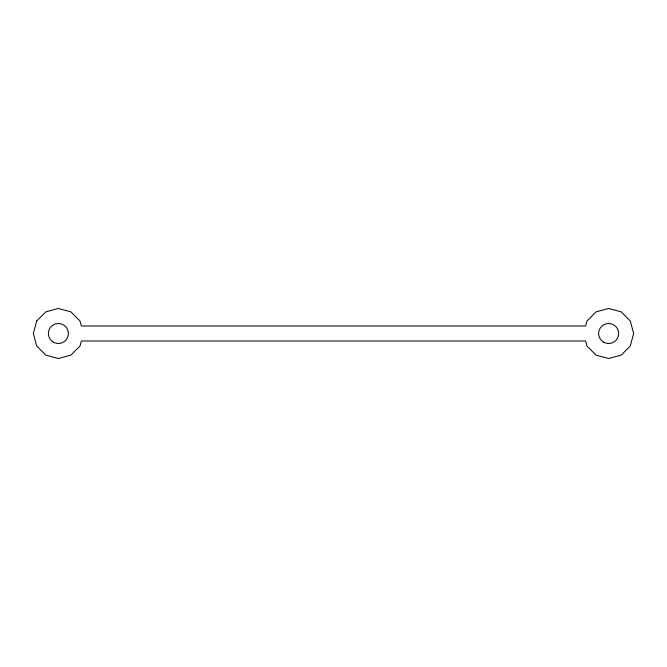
<?xml version="1.0" encoding="UTF-8"?>
<svg xmlns="http://www.w3.org/2000/svg" width="667" height="667" viewBox="0 0 667 667"><rect width="100%" height="100%" fill="white"/><g stroke="black" fill="none" stroke-linecap="round" stroke-linejoin="round"><path stroke-width="1" d="M36.702 320.994L33.35 333.5L36.702 346.006L45.856 355.161L58.362 358.512L70.869 355.161L80.023 346.006L81.366 341.004L585.634 341.004L586.977 346.006L596.131 355.161L608.638 358.512L621.144 355.161L630.298 346.006L633.65 333.5L630.298 320.994L621.144 311.839L608.638 308.488L596.131 311.839L586.977 320.994L585.634 325.996L81.366 325.996L80.023 320.994L70.869 311.839L58.362 308.488L45.856 311.839L36.702 320.994M53.36 342.163A10.005 10.005 0 0 0 68.367 333.5A10.005 10.005 0 0 0 53.36 324.837A10.005 10.005 0 0 0 53.36 342.163M603.635 342.163A10.005 10.005 0 0 0 618.643 333.5A10.005 10.005 0 0 0 603.635 324.837A10.005 10.005 0 0 0 603.635 342.163"/></g></svg>
